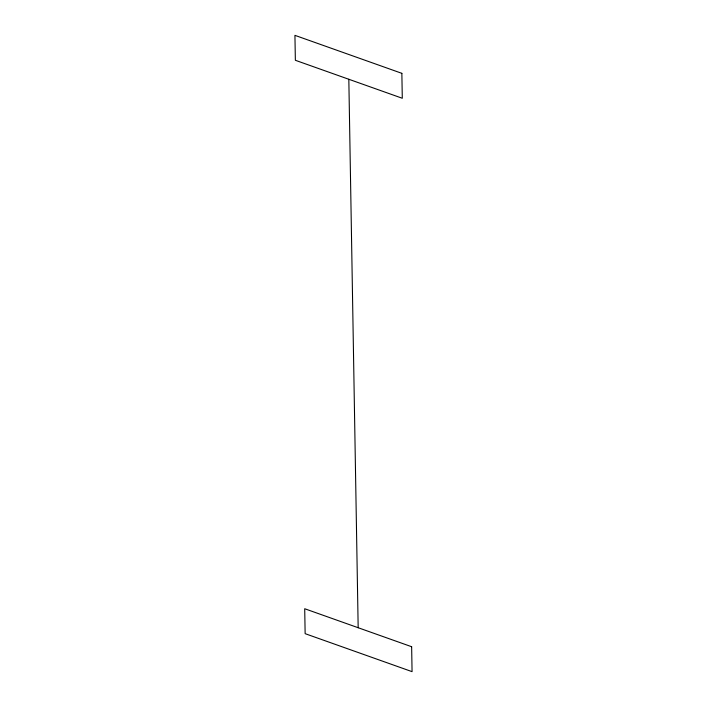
<?xml version="1.0" encoding="UTF-8"?>
<svg xmlns="http://www.w3.org/2000/svg" width="707" height="707" viewBox="0 0 707 707"><rect width="100%" height="100%" fill="white"/><g stroke="black" fill="none" stroke-linecap="round" stroke-linejoin="round"><path stroke-width="1.06" d="M348.825 79.272L358.175 627.728M401.859 73.334L294.934 35.35L295.358 60.281L402.292 98.264L401.859 73.334M411.642 646.719L304.708 608.736L305.141 633.666L412.066 671.65L411.642 646.719"/></g></svg>
